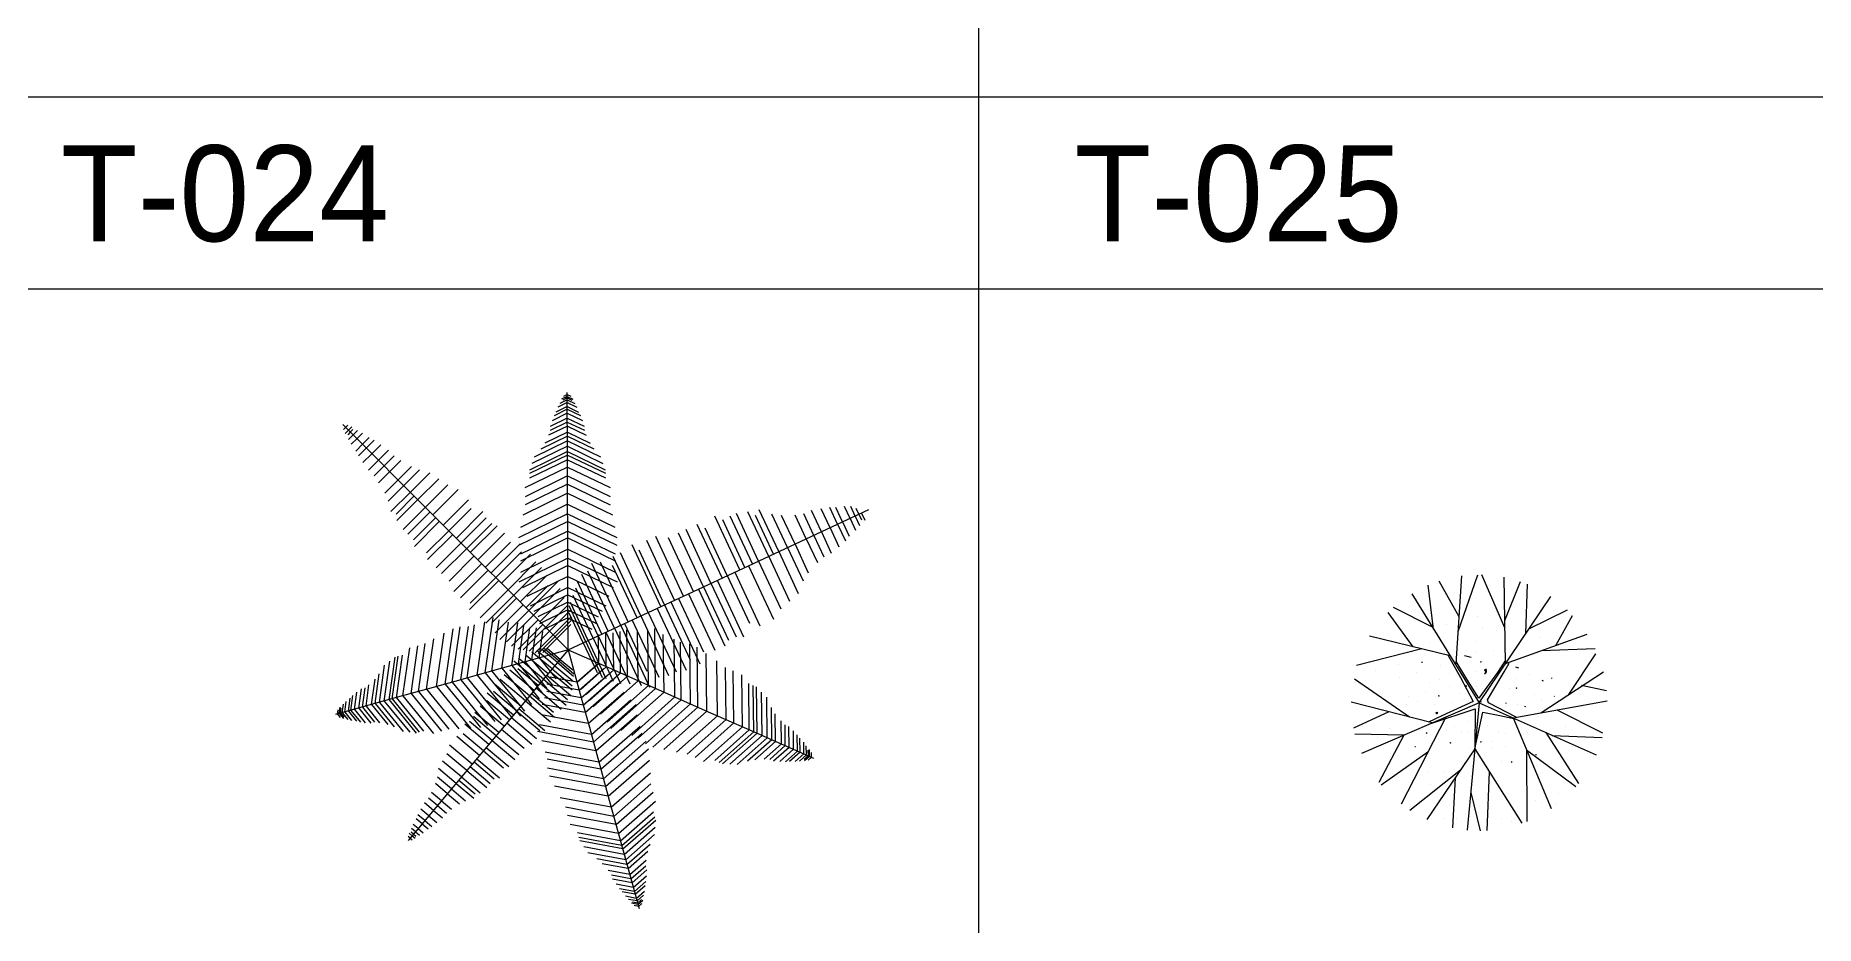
# Model space of a CAD drawing. Header units: millimetres. Extents: x 0 to 25200, y 0 to 17820.
# Drawn here: x 7022 to 9246, y 12363 to 13475 of the extents above; entities that cross this region are included whole.
import ezdxf
from ezdxf.enums import TextEntityAlignment as Align

# ---------------------------------------------------------------- set-up
doc = ezdxf.new("R2010")
doc.units = ezdxf.units.MM
doc.header["$LTSCALE"] = 100
doc.header["$MEASUREMENT"] = 0
for name, color, linetype in [('CO-TREE', 251, 'Continuous'), ('TB-FORM', 7, 'Continuous'), ('TB-TEXT', 4, 'Continuous')]:
    doc.layers.add(name, color=color, linetype=linetype)
doc.styles.add('DH-TEXT', font='')
doc.styles.get("Standard").update_dxf_attribs({"font": 'romans.shx', "bigfont": 'ghs.shx'})
doc.styles.get('DH-TEXT').set_extended_font_data('HY울릉도L')

# ---------------------------------------------------------------- blocks, each defined once
blk = doc.blocks.new('T-033')
at = {"layer": 'CO-TREE', "extrusion": (-0.466612, 0.459225, 0.755901)}
for p, q in [((1, 315.1, -327.5), (-6.1, 311.6, -333.2)), ((1, 313.4, -323.9), (-4.6, 310.7, -328.4)), ((1, 317.6, -332.9), (-3.7, 315.3, -336.7)), ((1.1, 294.1, -282.3), (-17.8, 284.8, -297.4)), ((1.1, 299.2, -293.2), (-15.4, 291, -306.4)), ((1.1, 302.5, -300.4), (-13.1, 295.6, -311.7)), ((1, 307.6, -311.2), (-10.8, 301.8, -320.7)), ((1, 310.9, -318.5), (-8.4, 306.3, -326)), ((1.2, 270.6, -231.7), (-27.1, 256.7, -254.3)), ((1.2, 278.1, -248), (-22.5, 266.6, -266.8)), ((1.1, 288.2, -269.7), (-20.1, 277.8, -286.6)), ((1.1, 283.2, -258.8), (-20.1, 272.8, -275.8)), ((1.3, 246.2, -179.3), (-45.9, 223, -216.9)), ((1.2, 252.9, -193.7), (-43, 231.2, -229.1)), ((1.2, 259.6, -208.2), (-40.1, 239.4, -241.2)), ((1.2, 265.5, -220.8), (-31.9, 249.3, -247.2)), ((1.3, 227, -150.1), (-51.8, 201, -192.5)), ((1.3, 242, -170.2), (-45.9, 218.8, -207.9)), ((1.3, 236.1, -160.8), (-45.9, 212.9, -198.5)), ((1.4, 215.8, -136.7), (-51.7, 189.7, -179.1)), ((1.4, 205.6, -124.7), (-51.7, 179.6, -167.1)), ((1.5, 180.5, -95.8), (-57.5, 151.5, -142.9)), ((1.5, 194.3, -111.4), (-54.6, 166.8, -156.1)), ((1.5, 168.5, -83.6), (-59.8, 138.4, -132.6)), ((1.6, 158.9, -73.9), (-59.8, 128.8, -122.9)), ((1.6, 146.9, -61.7), (-57.4, 117.9, -108.8)), ((1.7, 138.4, -56.5), (-57.4, 109.4, -103.6)), ((1.7, 113.1, -46.9), (-59.6, 83, -95.9)), ((1.7, 124.2, -47.9), (-57.3, 95.3, -95)), ((1.8, 103.9, -46.2), (-54.9, 76.1, -91.4)), ((1.8, 90.1, -46.5), (-49.3, 65, -87.3)), ((1.9, 76.4, -49.8), (-45.3, 53.2, -87.5)), ((1.9, 67.3, -52), (-40.6, 46.4, -85.9)), ((1.9, 58.2, -54.2), (-35.8, 39.6, -84.4)), ((2, 48.6, -63.6), (-33.4, 31.2, -91.8)), ((2, 38.7, -73.4), (-27.5, 24.2, -97))]:
    blk.add_line(p, q, dxfattribs=at)
at = {"layer": 'CO-TREE'}
for p, q in [((1.3, 239.5, -164.8), (1, 320.2, -338.4)), ((-166.8, 167.4, -6.6), (-279.4, 280, -112.8)), ((1.5, 185.3, -100.7), (1.3, 239.5, -164.8)), ((1.6, 146.9, -61.7), (1.5, 185.3, -100.7)), ((-110.5, 111.1, 19.9), (-166.8, 167.4, -6.6)), ((227.7, 103.6, -2.2), (378.1, 173.7, -112.8)), ((1.7, 124.2, -47.9), (1.6, 146.9, -61.7)), ((1.8, 94.6, -45.4), (1.7, 124.2, -47.9)), ((-72.9, 73.5, 33.2), (-110.5, 111.1, 19.9)), ((1.9, 58.2, -54.2), (1.8, 94.6, -45.4)), ((152.5, 68.6, 25.4), (227.7, 103.6, -2.2)), ((-54.1, 54.8, 33.2), (-72.9, 73.5, 33.2)), ((102.4, 45.2, 39.3), (152.5, 68.6, 25.4)), ((-35.4, 36, 19.9), (-54.1, 54.8, 33.2)), ((2.2, -1.5, -112.8), (1.9, 58.2, -54.2)), ((77.3, 33.5, 39.3), (102.4, 45.2, 39.3)), ((-16.6, 17.2, -6.6), (-35.4, 36, 19.9)), ((52.3, 21.8, 25.4), (77.3, 33.5, 39.3)), ((2.2, -1.5, -112.8), (-16.6, 17.2, -6.6)), ((2.2, -1.5, -112.8), (27.2, 10.1, -2.2)), ((27.2, 10.1, -2.2), (52.3, 21.8, 25.4)), ((-51.7, -16.6, -57.9), (-84.7, -25.7, -49.6)), ((2.2, -1.5, -112.8), (-51.7, -16.6, -57.9)), ((-11.2, -17.4, -29.9), (-24.5, -33.3, -9.1)), ((2.2, -1.5, -112.8), (-11.2, -17.4, -29.9)), ((2.2, -1.5, -112.8), (59.1, -26.6, -51.8)), ((2.2, -1.5, -112.8), (18.6, -61.5, -51.8)), ((-131.9, -38.9, -64.9), (-166.6, -48.5, -101.4)), ((-111.4, -33.2, -51.9), (-131.9, -38.9, -64.9)), ((-84.7, -25.7, -49.6), (-111.4, -33.2, -51.9)), ((-24.5, -33.3, -9.1), (-37.8, -49.2, 1.2)), ((59.1, -26.6, -51.8), (93.8, -42, -42.6)), ((93.8, -42, -42.6), (122, -54.4, -45.2)), ((-215.5, -62.1, -161.5), (-288.4, -82.4, -324.3)), ((-166.6, -48.5, -101.4), (-215.5, -62.1, -161.5)), ((-51.2, -65.1, 1.2), (-77.8, -96.9, -9.1)), ((-37.8, -49.2, 1.2), (-51.2, -65.1, 1.2)), ((18.6, -61.5, -51.8), (28.7, -98.2, -42.6)), ((122, -54.4, -45.2), (143.6, -63.9, -59.6)), ((143.6, -63.9, -59.6), (180.2, -80.1, -100.2)), ((180.2, -80.1, -100.2), (231.9, -102.9, -167)), ((-77.8, -96.9, -9.1), (-117.8, -144.5, -29.9)), ((28.7, -98.2, -42.6), (36.8, -127.9, -45.2)), ((231.9, -102.9, -167), (308.8, -136.8, -347.8)), ((36.8, -127.9, -45.2), (43.1, -150.6, -59.6)), ((-117.8, -144.5, -29.9), (-197.8, -239.8, -112.8)), ((43.1, -150.6, -59.6), (53.6, -189.2, -100.2)), ((53.6, -189.2, -100.2), (68.6, -243.6, -167)), ((68.6, -243.6, -167), (90.8, -324.7, -347.8))]:
    blk.add_line(p, q, dxfattribs=at)
at = {"layer": 'CO-TREE', "extrusion": (0.463266, 0.4626, 0.755901)}
for p, q in [((1, 317.6, -332.9), (5.7, 315.4, -336.7)), ((1, 315.1, -327.5), (8.1, 311.7, -333.2)), ((1, 313.4, -323.9), (6.7, 310.7, -328.4)), ((1, 310.9, -318.5), (10.5, 306.4, -326)), ((1, 307.6, -311.2), (12.9, 301.9, -320.7)), ((1.1, 302.5, -300.4), (15.3, 295.7, -311.7)), ((1.1, 299.2, -293.2), (17.7, 291.2, -306.4)), ((1.1, 294.1, -282.3), (20, 285, -297.4)), ((1.1, 288.2, -269.7), (22.4, 278, -286.6)), ((1.1, 283.2, -258.8), (22.5, 272.9, -275.8)), ((1.2, 278.1, -248), (24.8, 266.7, -266.8)), ((1.2, 270.6, -231.7), (29.6, 256.9, -254.3)), ((1.2, 265.5, -220.8), (34.4, 249.6, -247.2)), ((1.2, 259.6, -208.2), (42.7, 239.7, -241.2)), ((1.2, 252.9, -193.7), (45.7, 231.5, -229.1)), ((1.3, 246.2, -179.3), (48.6, 223.4, -216.9)), ((1.3, 242, -170.2), (48.7, 219.2, -207.9)), ((1.3, 236.1, -160.8), (48.7, 213.3, -198.5)), ((1.3, 227, -150.1), (54.6, 201.4, -192.5)), ((1.4, 215.8, -136.7), (54.7, 190.1, -179.1)), ((1.4, 205.6, -124.7), (54.7, 179.9, -167.1)), ((1.5, 194.3, -111.4), (57.7, 167.2, -156.1)), ((1.5, 180.5, -95.8), (60.7, 152, -142.9)), ((1.5, 168.5, -83.6), (63.1, 138.8, -132.6)), ((1.6, 158.9, -73.9), (63.2, 129.2, -122.9)), ((1.6, 146.9, -61.7), (60.8, 118.4, -108.8)), ((1.7, 138.4, -56.5), (60.9, 109.9, -103.6)), ((1.7, 124.2, -47.9), (60.9, 95.7, -95)), ((1.7, 113.1, -46.9), (63.3, 83.5, -95.9)), ((1.8, 103.9, -46.2), (58.6, 76.5, -91.4)), ((1.8, 90.1, -46.5), (53.1, 65.4, -87.3)), ((1.9, 76.4, -49.8), (49.3, 53.6, -87.5)), ((1.9, 67.3, -52), (44.6, 46.7, -85.9)), ((1.9, 58.2, -54.2), (39.9, 39.9, -84.4)), ((2, 48.6, -63.6), (37.5, 31.5, -91.8)), ((2, 38.7, -73.4), (31.6, 24.4, -97))]:
    blk.add_line(p, q, dxfattribs=at)
at = {"layer": 'CO-TREE', "extrusion": (-0.283492, -0.283492, 0.916114)}
for p, q in [((-275.9, 276.5, -109.5), (-278.7, 273.7, -113.9)), ((-272.3, 273, -106.2), (-276.5, 268.8, -112.8)), ((-270, 270.6, -104), (-273.3, 267.3, -109.3)), ((-266.5, 267.1, -100.7), (-272.1, 261.5, -109.5)), ((-261.8, 262.4, -96.2), (-268.8, 255.4, -107.3)), ((-254.8, 255.4, -89.6), (-263.1, 247, -102.8)), ((-250.1, 250.7, -85.2), (-259.8, 240.9, -100.6)), ((-243, 243.6, -78.5), (-254.2, 232.5, -96.2)), ((-234.8, 235.4, -70.8), (-247.3, 222.9, -90.7)), ((-227.8, 228.4, -64.2), (-240.3, 215.9, -84)), ((-220.7, 221.4, -57.5), (-234.7, 207.4, -79.6)), ((-210.2, 210.8, -47.6), (-226.9, 194.1, -74.1)), ((-203.1, 203.8, -40.9), (-222.6, 184.2, -71.8)), ((-194.9, 195.5, -33.2), (-219.3, 171.2, -71.8)), ((-190.2, 190.9, -28.8), (-212.9, 168.2, -64.6)), ((-185.5, 186.2, -24.3), (-211.7, 160, -65.7)), ((-176.2, 176.8, -15.5), (-204, 148.9, -59.6)), ((-170.3, 170.9, -10), (-198.2, 143, -54.1)), ((-163.2, 163.9, -5), (-191.1, 136, -49.1)), ((-158.6, 159.2, -2.8), (-189.9, 127.8, -52.4)), ((-146.8, 147.4, 2.8), (-174.7, 119.6, -41.4)), ((-142.1, 142.8, 5), (-173.5, 111.4, -44.7)), ((-131.6, 132.2, 10), (-162.9, 100.8, -39.7)), ((-124.5, 125.2, 13.3), (-155.9, 93.8, -36.4)), ((-115.1, 115.8, 17.7), (-146.5, 84.4, -32)), ((-105.8, 106.4, 21.6), (-140.6, 71.6, -33.6)), ((-97.6, 98.2, 24.5), (-132.4, 63.3, -30.7)), ((-84.6, 85.3, 29), (-120.9, 49, -28.4)), ((-88.2, 88.8, 27.8), (-120.2, 56.7, -23)), ((-72.9, 73.5, 33.2), (-107.8, 38.7, -22)), ((-65.9, 66.5, 33.2), (-100.7, 31.7, -22)), ((-62.4, 63, 33.2), (-93, 32.3, -15.4)), ((-54.1, 54.8, 33.2), (-89, 19.9, -22)), ((-47.1, 47.7, 28.2), (-83.3, 11.5, -29.2)), ((-41.2, 41.9, 24.1), (-74.7, 8.4, -28.9)), ((-35.4, 36, 19.9), (-68.5, 2.9, -32.5)), ((-29.5, 30.1, 11.6), (-60.2, -0.5, -37)), ((-26, 26.6, 6.6), (-53.9, -1.3, -37.5)), ((-21.3, 21.9), (-46.4, -3.2, -39.7)), ((-16.6, 17.2, -6.6), (-38.9, -5.1, -42)), ((-14.3, 14.9, -19.6), (-35.2, -6, -52.7)), ((-11.9, 12.5, -33.2), (-29.3, -4.9, -60.8))]:
    blk.add_line(p, q, dxfattribs=at)
at = {"layer": 'CO-TREE', "extrusion": (0.283492, 0.283492, 0.916114)}
for p, q in [((-275.9, 276.5, -109.5), (-273.1, 279.3, -113.9)), ((-272.3, 273, -106.2), (-268.2, 277.2, -112.8)), ((-270, 270.6, -104), (-266.7, 274, -109.3)), ((-266.5, 267.1, -100.7), (-260.9, 272.7, -109.5)), ((-261.8, 262.4, -96.2), (-254.8, 269.4, -107.3)), ((-254.8, 255.4, -89.6), (-246.4, 263.7, -102.8)), ((-250.1, 250.7, -85.2), (-240.3, 260.4, -100.6)), ((-243, 243.6, -78.5), (-231.9, 254.8, -96.2)), ((-234.8, 235.4, -70.8), (-222.3, 248, -90.7)), ((-227.8, 228.4, -64.2), (-215.2, 240.9, -84)), ((-220.7, 221.4, -57.5), (-206.8, 235.3, -79.6)), ((-210.2, 210.8, -47.6), (-193.5, 227.5, -74.1)), ((-203.1, 203.8, -40.9), (-183.6, 223.3, -71.8)), ((-194.9, 195.5, -33.2), (-170.5, 219.9, -71.8)), ((-185.5, 186.2, -24.3), (-159.4, 212.3, -65.7)), ((-176.2, 176.8, -15.5), (-148.3, 204.6, -59.6)), ((-166.8, 167.4, -6.6), (-135.4, 198.7, -56.3)), ((-153.9, 154.5, -0.6), (-122.5, 185.8, -50.2)), ((-146.8, 147.4, 2.8), (-119, 175.3, -41.4)), ((-137.4, 138.1, 7.2), (-104.3, 171.2, -45.2)), ((-131.6, 132.2, 10), (-100.2, 163.5, -39.7)), ((-124.5, 125.2, 13.3), (-93.2, 156.5, -36.4)), ((-119.8, 120.5, 15.5), (-86.7, 153.6, -36.9)), ((-110.5, 111.1, 19.9), (-77.4, 144.2, -32.5)), ((-101.1, 101.7, 23.2), (-69.7, 133, -26.4)), ((-94, 94.7, 25.7), (-57.8, 130.9, -31.7)), ((-88.2, 88.8, 27.8), (-56.1, 120.8, -23)), ((-81.1, 81.8, 30.3), (-44.9, 118, -27.1)), ((-72.9, 73.5, 33.2), (-38.1, 108.4, -22)), ((-65.9, 66.5, 33.2), (-31, 101.3, -22)), ((-57.7, 58.3, 33.2), (-24.2, 91.7, -19.8)), ((-50.6, 51.2, 30.7), (-22.8, 79.1, -13.5)), ((-47.1, 47.7, 28.2), (-10.9, 84, -29.2)), ((-41.2, 41.9, 24.1), (-7.8, 75.3, -28.9)), ((-33, 33.7, 16.6), (-2.8, 63.8, -31.2)), ((-26, 26.6, 6.6), (1.9, 54.5, -37.5)), ((-21.3, 21.9), (3.8, 47, -39.7)), ((-16.6, 17.2, -6.6), (5.7, 39.5, -42)), ((-14.3, 14.9, -19.6), (6.6, 35.8, -52.7)), ((-11.9, 12.5, -33.2), (5.5, 30, -60.8))]:
    blk.add_line(p, q, dxfattribs=at)
at = {"layer": 'CO-TREE', "extrusion": (-0.242404, 0.519837, 0.819152)}
for p, q in [((216.7, 98.5, 1.8), (185.5, 165.5, -49.9)), ((223, 101.4, -0.5), (195.3, 161, -46.5)), ((232.4, 105.8, -5.7), (204.6, 165.4, -51.7)), ((240.2, 109.5, -11.4), (212.5, 169, -57.4)), ((252.8, 115.3, -20.6), (226.7, 171.1, -63.8)), ((259, 118.2, -25.3), (236.5, 166.6, -62.6)), ((265.3, 121.2, -29.9), (241, 173.3, -70.1)), ((276.3, 126.3, -37.9), (256.8, 167.9, -70.1)), ((285.7, 130.7, -44.8), (269, 166.4, -72.4)), ((299.8, 137.2, -55.2), (285.9, 167, -78.2)), ((309.2, 141.6, -62.1), (296.7, 168.4, -82.8)), ((318.6, 146, -69), (306.1, 172.8, -89.7)), ((329.5, 151.1, -77.1), (318.4, 174.9, -95.5)), ((338.9, 155.5, -84), (329.2, 176.3, -100.1)), ((345.2, 158.4, -88.6), (336.9, 176.3, -102.4)), ((354.6, 162.8, -95.5), (347.6, 177.7, -107)), ((360.8, 165.7, -100.1), (355.3, 177.6, -109.3)), ((365.5, 167.9, -103.6), (362.2, 175, -109.1)), ((135.3, 60.5, 30.2), (100.6, 135, -27.3)), ((146.3, 65.7, 27.2), (111.6, 140.1, -30.3)), ((158.8, 71.5, 23.1), (127.6, 138.5, -28.6)), ((171.3, 77.3, 18.5), (140.1, 144.3, -33.2)), ((180.7, 81.7, 15.1), (149.5, 148.7, -36.7)), ((194.8, 88.3, 9.9), (163.6, 155.3, -41.9)), ((201.1, 91.2, 7.6), (173.3, 150.7, -38.4)), ((93, 40.8, 39.3), (58.3, 115.2, -18.2)), ((102.4, 45.2, 39.3), (67.7, 119.6, -18.2)), ((118.1, 52.5, 34.9), (82, 129.9, -24.8)), ((122.8, 54.7, 33.6), (90.8, 123.2, -19.2)), ((52.3, 21.8, 25.4), (19.3, 92.5, -29.2)), ((60.1, 25.5, 29.8), (26.8, 96.9, -25.4)), ((67.9, 29.1, 34.1), (31.9, 106.5, -25.7)), ((77.3, 33.5, 39.3), (42.6, 107.9, -18.2)), ((88.3, 38.6, 39.3), (57.8, 104.1, -11.3)), ((39.8, 16, 11.6), (12, 75.5, -34.4)), ((44.5, 18.2, 16.8), (13.9, 83.7, -33.8)), ((24.1, 8.7, -15.7), (3.3, 53.3, -50.2)), ((27.2, 10.1, -2.2), (5, 57.8, -39)), ((33.5, 13.1, 4.7), (8.5, 66.6, -36.7)), ((21, 7.2, -29.9), (3.6, 44.4, -58.6))]:
    blk.add_line(p, q, dxfattribs=at)
at = {"layer": 'CO-TREE', "extrusion": (0.242404, -0.519837, 0.819152)}
for p, q in [((345.2, 158.4, -88.6), (353.5, 140.5, -102.4)), ((354.6, 162.8, -95.5), (361.5, 147.9, -107)), ((360.8, 165.7, -100.1), (366.4, 153.8, -109.3)), ((365.5, 167.9, -103.6), (368.9, 160.8, -109.1)), ((368.7, 169.4, -105.9), (372.8, 160.4, -112.8)), ((299.8, 137.2, -55.2), (313.6, 107.5, -78.2)), ((309.2, 141.6, -62.1), (321.6, 114.8, -82.8)), ((318.6, 146, -69), (331, 119.2, -89.7)), ((329.5, 151.1, -77.1), (340.6, 127.3, -95.5)), ((338.9, 155.5, -84), (348.6, 134.7, -100.1)), ((252.8, 115.3, -20.6), (278.8, 59.5, -63.8)), ((265.3, 121.2, -29.9), (289.6, 69.1, -70.1)), ((276.3, 126.3, -37.9), (295.7, 84.6, -70.1)), ((285.7, 130.7, -44.8), (302.3, 94.9, -72.4)), ((201.1, 91.2, 7.6), (228.8, 31.7, -38.4)), ((210.5, 95.6, 4.1), (241.7, 28.6, -47.6)), ((227.7, 103.6, -2.2), (258.9, 36.7, -54)), ((240.2, 109.5, -11.4), (268, 49.9, -57.4)), ((152.5, 68.6, 25.4), (185.5, -2.1, -29.2)), ((165.1, 74.4, 20.8), (198, 3.7, -33.8)), ((171.3, 77.3, 18.5), (202.6, 10.4, -33.2)), ((180.7, 81.7, 15.1), (212, 14.7, -36.7)), ((188.6, 85.4, 12.2), (221.5, 14.7, -42.4)), ((102.4, 45.2, 39.3), (137.1, -29.2, -18.2)), ((113.4, 50.3, 36.2), (149.5, -27.1, -23.6)), ((122.8, 54.7, 33.6), (154.7, -13.8, -19.2)), ((130.6, 58.3, 31.5), (166.7, -19, -28.3)), ((140, 62.7, 28.9), (171.2, -4.2, -22.8)), ((60.1, 25.5, 29.8), (93.4, -46, -25.4)), ((67.9, 29.1, 34.1), (104, -48.3, -25.7)), ((72.6, 31.3, 36.7), (100.4, -28.2, -9.3)), ((82, 35.7, 39.3), (115.4, -35.7, -15.9)), ((93, 40.8, 39.3), (127.7, -33.6, -18.2)), ((21, 7.2, -29.9), (38.3, -30, -58.6)), ((24.1, 8.7, -15.7), (44.9, -36, -50.2)), ((27.2, 10.1, -2.2), (49.4, -37.5, -39)), ((33.5, 13.1, 4.7), (58.5, -40.5, -36.7)), ((39.8, 16, 11.6), (67.5, -43.5, -34.4)), ((49.2, 20.4, 22), (79.2, -44.1, -27.8))]:
    blk.add_line(p, q, dxfattribs=at)
at = {"layer": 'CO-TREE', "extrusion": (-0.568358, 0.364909, 0.737436)}
for p, q in [((-151.4, -44.3, -85.4), (-141.6, 24.9, -131.4)), ((-142.7, -41.9, -76.3), (-132.9, 27.3, -122.3)), ((-131.9, -38.9, -64.9), (-122.4, 27.7, -109.1)), ((-124.2, -36.7, -60), (-114.8, 29.8, -104.2)), ((-111.4, -33.2, -51.9), (-102, 33.4, -96.1)), ((-101.4, -30.4, -51.1), (-91.6, 38.8, -97)), ((-93, -28.1, -50.3), (-84, 35.8, -92.7)), ((-80.6, -24.6, -50.6), (-72.4, 33.1, -88.9)), ((-68.2, -21.1, -53.7), (-60.7, 32.1, -89.1)), ((-60, -18.8, -55.8), (-53.2, 29.1, -87.6)), ((-51.7, -16.6, -57.9), (-45.7, 26, -86.2)), ((-43.1, -14.1, -66.6), (-37.4, 25.8, -93.1)), ((-204.3, -59, -147.8), (-195.8, 0.9, -187.5)), ((-194.1, -56.2, -135.2), (-185.6, 3.7, -175)), ((-184.9, -53.6, -124), (-176.4, 6.3, -163.7)), ((-174.7, -50.8, -111.4), (-165.8, 12.4, -153.4)), ((-162.2, -47.3, -96.9), (-152.8, 19.2, -141)), ((-34.1, -11.7, -75.9), (-29.4, 21.6, -98)), ((-233.7, -67.2, -202.2), (-227.1, -20.6, -233.1)), ((-227.6, -65.5, -188.7), (-220.6, -15.6, -221.8)), ((-221.6, -63.8, -175.1), (-214, -10.6, -210.4)), ((-217.8, -62.8, -166.6), (-210.2, -9.5, -202)), ((-212.4, -61.3, -157.8), (-204.9, -8.1, -193.1)), ((-243.6, -70, -224.3), (-239.1, -38, -245.5)), ((-239, -68.7, -214.1), (-233.8, -31.4, -238.8)), ((-277, -79.3, -298.8), (-275.1, -66, -307.7)), ((-272.4, -78, -288.7), (-270.2, -62, -299.3)), ((-269.4, -77.2, -281.9), (-266.8, -58.5, -294.3)), ((-264.9, -75.9, -271.7), (-261.8, -54.6, -285.9)), ((-259.5, -74.4, -259.9), (-256.1, -50.4, -275.8)), ((-255, -73.1, -249.7), (-251.6, -49.2, -265.6)), ((-250.4, -71.9, -239.5), (-246.7, -45.2, -257.2)), ((-286.1, -81.8, -319.2), (-285.4, -76.5, -322.7)), ((-283.8, -81.2, -314.1), (-282.7, -73.2, -319.4)), ((-282.3, -80.7, -310.7), (-281.4, -74.4, -314.9)), ((-280, -80.1, -305.6), (-278.5, -69.5, -312.7))]:
    blk.add_line(p, q, dxfattribs=at)
at = {"layer": 'CO-TREE', "extrusion": (0.612807, 0.263831, 0.74489)}
for p, q in [((76.4, -34.3, -47.2), (75.7, 23.4, -86.5)), ((89.5, -40.1, -43.7), (88.7, 22.5, -86.3)), ((102.6, -45.9, -43.4), (101.8, 23.4, -90.5)), ((111.4, -49.7, -44.2), (110.5, 25.3, -95.2)), ((40.5, -18.4, -71.8), (40, 17.6, -96.3)), ((49.9, -22.6, -61.5), (49.4, 20.7, -91)), ((59.1, -26.6, -51.8), (58.5, 19.6, -83.2)), ((67.7, -30.5, -49.5), (67.1, 21.5, -84.8)), ((122, -54.4, -45.2), (121.1, 17.8, -94.3)), ((135.5, -60.4, -54.2), (134.6, 11.8, -103.3)), ((143.6, -63.9, -59.6), (142.7, 8.2, -108.6)), ((155.1, -69, -72.2), (154.1, 6.1, -123.3)), ((164.2, -73, -82.4), (163.3, 2, -133.4)), ((175.7, -78.1, -95.1), (174.8, -5.9, -144.2)), ((188.8, -83.9, -111.3), (188, -15.3, -157.9)), ((199.6, -88.6, -125.2), (198.8, -23.7, -169.4)), ((209.3, -92.9, -137.7), (208.5, -27.9, -181.9)), ((220, -97.6, -151.6), (219.2, -32.7, -195.8)), ((228.6, -101.4, -162.8), (227.9, -43.7, -202)), ((234.3, -103.9, -172.6), (233.6, -46.2, -211.9)), ((238.3, -105.7, -182), (237.6, -47.9, -221.3)), ((244.7, -108.5, -197.1), (244, -54.4, -233.9)), ((251.1, -111.3, -212.2), (250.5, -60.8, -246.5)), ((256.7, -113.8, -225.3), (256.2, -73.4, -252.8)), ((261.5, -115.9, -236.6), (261.1, -81.3, -260.2)), ((268.7, -119.1, -253.6), (268.4, -90.2, -273.2)), ((273.5, -121.2, -264.9), (273.2, -95.3, -282.6)), ((278.3, -123.4, -276.2), (278, -97.4, -293.9)), ((283.9, -125.8, -289.4), (283.7, -102.7, -305.1)), ((288.7, -128, -300.7), (288.5, -107.7, -314.4)), ((292, -129.4, -308.2), (291.7, -112, -320)), ((296.8, -131.5, -319.5), (296.6, -117.1, -329.3)), ((300, -132.9, -327), (299.8, -121.4, -334.9)), ((302.4, -134, -332.7), (302.3, -127, -337.4)), ((304, -134.7, -336.5), (303.9, -126, -342.3)), ((306.4, -135.7, -342.1), (306.3, -130, -346))]:
    blk.add_line(p, q, dxfattribs=at)
at = {"layer": 'CO-TREE', "extrusion": (-0.324028, 0.271892, 0.906135)}
for p, q in [((-9.5, -15.4, -40), (-28.4, 0.4, -65.8)), ((-32.8, -43.2, -2.6), (-65.5, -15.8, -47.5)), ((-28.7, -38.3, -5.9), (-58.9, -12.9, -47.3)), ((-22.8, -31.3, -11.7), (-50.1, -8.5, -49.1)), ((-17.8, -25.4, -19.5), (-43, -4.3, -54)), ((-14.5, -21.4, -24.7), (-37.1, -2.4, -55.7)), ((-11.2, -17.4, -29.9), (-31.3, -0.5, -57.5)), ((-7.8, -13.5, -50.6), (-23.6, -0.3, -72.2)), ((-51.2, -65.1, 1.2), (-82.6, -38.7, -41.9)), ((-46.2, -59.1, 1.2), (-77.6, -32.7, -41.9)), ((-40.3, -52.2, 1.2), (-70.5, -26.8, -40.2)), ((-35.3, -46.2, -0.7), (-60.5, -25.1, -35.2)), ((-71.2, -88.9, -6.5), (-99.5, -65.2, -45.3)), ((-66.2, -83, -4.6), (-98.9, -55.5, -49.4)), ((-62, -78, -3), (-90.9, -53.7, -42.6)), ((-57, -72, -1), (-89.7, -44.6, -45.9)), ((-87.8, -108.8, -14.3), (-116.1, -85, -53.1)), ((-84.5, -104.8, -12.6), (-114.4, -79.7, -53.5)), ((-77.8, -96.9, -9.1), (-107.7, -71.8, -50.1)), ((-108.6, -133.6, -25.1), (-136.9, -109.8, -63.9)), ((-103.6, -127.6, -22.5), (-128.8, -106.5, -57)), ((-97, -119.7, -19.1), (-126.9, -94.6, -60)), ((-92.8, -114.7, -16.9), (-121.1, -91, -55.7)), ((-124.5, -152.5, -36.8), (-149.6, -131.4, -71.3)), ((-117.8, -144.5, -29.9), (-146.1, -120.8, -68.7)), ((-137.8, -168.4, -50.6), (-159.8, -149.9, -80.8)), ((-131.1, -160.4, -43.7), (-154.7, -140.6, -76)), ((-148.6, -181.3, -61.8), (-163.7, -168.6, -82.5)), ((-143.6, -175.3, -56.7), (-161.2, -160.5, -80.8)), ((-166.1, -202.1, -80), (-177.5, -192.6, -95.5)), ((-161.1, -196.2, -74.8), (-172.5, -186.7, -90.3)), ((-156.1, -190.2, -69.6), (-168.7, -179.6, -86.9)), ((-185.3, -224.9, -99.9), (-191.6, -219.7, -108.5)), ((-180.3, -219, -94.7), (-187.8, -212.7, -105)), ((-177, -215, -91.2), (-185.8, -207.6, -103.3)), ((-172, -209.1, -86), (-182, -200.6, -99.8)), ((-195.3, -236.9, -110.2), (-197.8, -234.8, -113.7)), ((-192.8, -233.9, -107.6), (-196.6, -230.7, -112.8)), ((-191.1, -231.9, -105.9), (-194.1, -229.4, -110)), ((-188.6, -228.9, -103.3), (-193.7, -224.7, -110.2))]:
    blk.add_line(p, q, dxfattribs=at)
at = {"layer": 'CO-TREE', "extrusion": (-0.298001, -0.606122, 0.737436)}
for p, q in [((-68.2, -21.1, -53.7), (-34.2, -62.8, -89.1)), ((-60, -18.8, -55.8), (-29.4, -56.4, -87.6)), ((-51.7, -16.6, -57.9), (-24.6, -49.9, -86.2)), ((-43.1, -14.1, -66.6), (-17.6, -45.4, -93.1)), ((-34.1, -11.7, -75.9), (-12.9, -37.7, -98)), ((-151.4, -44.3, -85.4), (-107.2, -98.5, -131.4)), ((-142.7, -41.9, -76.3), (-98.6, -96.1, -122.3)), ((-131.9, -38.9, -64.9), (-89.4, -91, -109.1)), ((-124.2, -36.7, -60), (-81.7, -88.8, -104.2)), ((-111.4, -33.2, -51.9), (-68.9, -85.3, -96.1)), ((-101.4, -30.4, -51.1), (-57.2, -84.6, -97)), ((-93, -28.1, -50.3), (-52.3, -78.1, -92.7)), ((-80.6, -24.6, -50.6), (-43.8, -69.7, -88.9)), ((-227.6, -65.5, -188.7), (-195.8, -104.6, -221.8)), ((-221.6, -63.8, -175.1), (-187.6, -105.5, -210.4)), ((-217.8, -62.8, -166.6), (-183.8, -104.5, -202)), ((-212.4, -61.3, -157.8), (-178.5, -103, -193.1)), ((-204.3, -59, -147.8), (-166.1, -105.9, -187.5)), ((-194.1, -56.2, -135.2), (-155.9, -103.1, -175)), ((-184.9, -53.6, -124), (-146.7, -100.5, -163.7)), ((-174.7, -50.8, -111.4), (-134.4, -100.3, -153.4)), ((-162.2, -47.3, -96.9), (-119.8, -99.4, -141)), ((-286.1, -81.8, -319.2), (-282.7, -86, -322.7)), ((-283.8, -81.2, -314.1), (-278.7, -87.4, -319.4)), ((-282.3, -80.7, -310.7), (-278.2, -85.7, -314.9)), ((-280, -80.1, -305.6), (-273.2, -88.4, -312.7)), ((-277, -79.3, -298.8), (-268.5, -89.7, -307.7)), ((-272.4, -78, -288.7), (-262.3, -90.5, -299.3)), ((-269.4, -77.2, -281.9), (-257.5, -91.7, -294.3)), ((-264.9, -75.9, -271.7), (-251.3, -92.6, -285.9)), ((-259.5, -74.4, -259.9), (-244.2, -93.2, -275.8)), ((-255, -73.1, -249.7), (-239.7, -91.9, -265.6)), ((-250.4, -71.9, -239.5), (-233.4, -92.7, -257.2)), ((-243.6, -70, -224.3), (-223.2, -95, -245.5)), ((-239, -68.7, -214.1), (-215.3, -97.9, -238.8)), ((-233.7, -67.2, -202.2), (-204, -103.7, -233.1))]:
    blk.add_line(p, q, dxfattribs=at)
at = {"layer": 'CO-TREE', "extrusion": (0.324028, -0.271892, 0.906135)}
for p, q in [((-14.5, -21.4, -24.7), (8.1, -40.4, -55.7)), ((-11.2, -17.4, -29.9), (9, -34.3, -57.5)), ((-9.5, -15.4, -40), (9.4, -31.3, -65.8)), ((-7.8, -13.5, -50.6), (7.9, -26.7, -72.2)), ((-32.8, -43.2, -2.6), (-0.1, -70.7, -47.5)), ((-28.7, -38.3, -5.9), (1.5, -63.6, -47.3)), ((-24.5, -33.3, -9.1), (5.4, -58.4, -50.1)), ((-20.3, -28.4, -15.6), (7.3, -51.6, -53.6)), ((-17.8, -25.4, -19.5), (7.3, -46.5, -54)), ((-51.2, -65.1, 1.2), (-19.7, -91.5, -41.9)), ((-46.2, -59.1, 1.2), (-14.7, -85.5, -41.9)), ((-43.7, -56.2, 1.2), (-16, -79.4, -36.7)), ((-37.8, -49.2, 1.2), (-6.4, -75.6, -41.9)), ((-68.7, -85.9, -5.6), (-37.2, -112.3, -48.7)), ((-62, -78, -3), (-33.1, -102.3, -42.6)), ((-59.5, -75, -2), (-26.8, -102.5, -46.8)), ((-87.8, -108.8, -14.3), (-59.5, -132.5, -53.1)), ((-81.1, -100.8, -10.9), (-52.8, -124.6, -49.7)), ((-74.5, -92.9, -7.8), (-43, -119.3, -50.9)), ((-103.6, -127.6, -22.5), (-78.5, -148.8, -57)), ((-100.3, -123.7, -20.8), (-72, -147.4, -59.6)), ((-92.8, -114.7, -16.9), (-64.5, -138.5, -55.7)), ((-124.5, -152.5, -36.8), (-99.3, -173.6, -71.3)), ((-120.3, -147.5, -32.5), (-95.1, -168.6, -67)), ((-115.3, -141.5, -28.6), (-90.1, -162.7, -63.1)), ((-112, -137.6, -26.8), (-83.7, -161.3, -65.6)), ((-143.6, -175.3, -56.7), (-126, -190.1, -80.8)), ((-137.8, -168.4, -50.6), (-115.8, -186.8, -80.8)), ((-134.5, -164.4, -47.1), (-114, -181.5, -75.2)), ((-131.1, -160.4, -43.7), (-107.6, -180.2, -76)), ((-161.1, -196.2, -74.8), (-149.8, -205.7, -90.3)), ((-156.1, -190.2, -69.6), (-143.6, -200.8, -86.9)), ((-148.6, -181.3, -61.8), (-133.5, -193.9, -82.5)), ((-180.3, -219, -94.7), (-172.7, -225.3, -105)), ((-177, -215, -91.2), (-168.2, -222.4, -103.3)), ((-172, -209.1, -86), (-161.9, -217.5, -99.8)), ((-166.1, -202.1, -80), (-154.8, -211.6, -95.5)), ((-195.3, -236.9, -110.2), (-192.8, -239, -113.7)), ((-192.8, -233.9, -107.6), (-189, -237, -112.8)), ((-191.1, -231.9, -105.9), (-188.1, -234.4, -110)), ((-188.6, -228.9, -103.3), (-183.6, -233.1, -110.2)), ((-185.3, -224.9, -99.9), (-179, -230.2, -108.5))]:
    blk.add_line(p, q, dxfattribs=at)
at = {"layer": 'CO-TREE', "extrusion": (0.570294, -0.321526, 0.755901)}
for p, q in [((13.2, -41.9, -71.8), (39, -19.4, -96.3)), ((16, -51.9, -61.5), (46.9, -24.8, -91)), ((18.6, -61.5, -51.8), (51.6, -32.6, -83.2)), ((21.1, -70.7, -49.5), (58.2, -38.2, -84.8)), ((23.6, -79.8, -47.2), (64.8, -43.7, -86.5)), ((27.4, -93.6, -43.7), (72, -54.5, -86.3)), ((31.2, -107.4, -43.4), (80.6, -64.1, -90.5)), ((33.8, -116.7, -44.2), (87.3, -69.8, -95.2)), ((36.8, -127.9, -45.2), (88.3, -82.7, -94.3)), ((40.7, -142.1, -54.2), (92.2, -96.9, -103.3)), ((43.1, -150.6, -59.6), (94.5, -105.5, -108.6)), ((46.4, -162.7, -72.2), (99.9, -115.7, -123.3)), ((49, -172.3, -82.4), (102.5, -125.4, -133.4)), ((52.3, -184.4, -95.1), (103.8, -139.3, -144.2)), ((56.1, -198.3, -111.3), (105, -155.4, -157.9)), ((59.2, -209.6, -125.2), (105.6, -169, -169.4)), ((62, -219.8, -137.7), (108.4, -179.2, -181.9)), ((65.1, -231.2, -151.6), (111.5, -190.5, -195.8)), ((67.6, -240.2, -162.8), (108.8, -204.1, -202)), ((69.3, -246.2, -172.6), (110.4, -210.1, -211.9)), ((70.4, -250.4, -182), (111.6, -214.3, -221.3)), ((72.3, -257.2, -197.1), (110.9, -223.3, -233.9)), ((74.1, -263.9, -212.2), (110.2, -232.3, -246.5)), ((75.7, -269.8, -225.3), (104.6, -244.5, -252.8)), ((77.1, -274.9, -236.6), (101.8, -253.2, -260.2)), ((79.2, -282.5, -253.6), (99.8, -264.4, -273.2)), ((80.6, -287.6, -264.9), (99.1, -271.3, -282.6)), ((82, -292.6, -276.2), (100.5, -276.4, -293.9)), ((83.6, -298.5, -289.4), (100.1, -284.1, -305.1)), ((85, -303.6, -300.7), (99.4, -291, -314.4)), ((85.9, -307, -308.2), (98.3, -296.2, -320)), ((87.3, -312.1, -319.5), (97.6, -303, -329.3)), ((88.3, -315.4, -327), (96.5, -308.2, -334.9)), ((88.9, -318, -332.7), (93.9, -313.6, -337.4)), ((89.4, -319.7, -336.5), (95.6, -314.2, -342.3)), ((90.1, -322.2, -342.1), (94.2, -318.6, -346))]:
    blk.add_line(p, q, dxfattribs=at)
at = {"layer": 'CO-TREE', "extrusion": (0.218325, -0.630455, 0.74489)}
for p, q in [((40.5, -18.4, -71.8), (13.5, -42.5, -96.3)), ((49.9, -22.6, -61.5), (17.6, -51.4, -91)), ((59.1, -26.6, -51.8), (24.6, -57.4, -83.2)), ((67.7, -30.5, -49.5), (28.9, -65, -84.8)), ((76.4, -34.3, -47.2), (33.3, -72.7, -86.5)), ((89.5, -40.1, -43.7), (42.8, -81.7, -86.3)), ((102.6, -45.9, -43.4), (50.9, -92, -90.5)), ((111.4, -49.7, -44.2), (55.4, -99.7, -95.2)), ((122, -54.4, -45.2), (68.1, -102.4, -94.3)), ((135.5, -60.4, -54.2), (81.6, -108.4, -103.3)), ((143.6, -63.9, -59.6), (89.7, -112, -108.6)), ((155.1, -69, -72.2), (99, -118.9, -123.3)), ((164.2, -73, -82.4), (108.2, -123, -133.4)), ((175.7, -78.1, -95.1), (121.8, -126.1, -144.2)), ((188.8, -83.9, -111.3), (137.6, -129.5, -157.9)), ((199.6, -88.6, -125.2), (151.1, -131.8, -169.4)), ((209.3, -92.9, -137.7), (160.8, -136.1, -181.9)), ((220, -97.6, -151.6), (171.5, -140.9, -195.8)), ((228.6, -101.4, -162.8), (185.5, -139.9, -202)), ((234.3, -103.9, -172.6), (191.1, -142.3, -211.9)), ((238.3, -105.7, -182), (195.2, -144.1, -221.3)), ((244.7, -108.5, -197.1), (204.3, -144.5, -233.9)), ((251.1, -111.3, -212.2), (213.4, -145, -246.5)), ((256.7, -113.8, -225.3), (226.5, -140.7, -252.8)), ((261.5, -115.9, -236.6), (235.6, -139, -260.2)), ((268.7, -119.1, -253.6), (247.2, -138.3, -273.2)), ((273.5, -121.2, -264.9), (254.1, -138.5, -282.6)), ((278.3, -123.4, -276.2), (258.9, -140.6, -293.9)), ((283.9, -125.8, -289.4), (266.7, -141.2, -305.1)), ((288.7, -128, -300.7), (273.7, -141.4, -314.4)), ((292, -129.4, -308.2), (279, -140.9, -320)), ((296.8, -131.5, -319.5), (286, -141.1, -329.3)), ((300, -132.9, -327), (291.3, -140.6, -334.9)), ((302.4, -134, -332.7), (297.2, -138.6, -337.4)), ((304, -134.7, -336.5), (297.5, -140.4, -342.3)), ((306.4, -135.7, -342.1), (302.1, -139.6, -346))]:
    blk.add_line(p, q, dxfattribs=at)
at = {"layer": 'CO-TREE', "extrusion": (-0.326475, -0.567475, 0.755901)}
for p, q in [((16, -51.9, -61.5), (-24.4, -44.3, -91)), ((13.2, -41.9, -71.8), (-20.4, -35.6, -96.3)), ((21.1, -70.7, -49.5), (-27.3, -61.6, -84.8)), ((18.6, -61.5, -51.8), (-24.5, -53.5, -83.2)), ((27.4, -93.6, -43.7), (-30.9, -82.7, -86.3)), ((23.6, -79.8, -47.2), (-30.2, -69.8, -86.5)), ((33.8, -116.7, -44.2), (-36.2, -103.6, -95.2)), ((31.2, -107.4, -43.4), (-33.4, -95.4, -90.5)), ((36.8, -127.9, -45.2), (-30.5, -115.3, -94.3)), ((40.7, -142.1, -54.2), (-26.6, -129.5, -103.3)), ((43.1, -150.6, -59.6), (-24.2, -138.1, -108.6)), ((46.4, -162.7, -72.2), (-23.6, -149.6, -123.3)), ((49, -172.3, -82.4), (-21, -159.3, -133.4)), ((52.3, -184.4, -95.1), (-15, -171.8, -144.2)), ((56.1, -198.3, -111.3), (-7.8, -186.4, -157.9)), ((59.2, -209.6, -125.2), (-1.3, -198.3, -169.4)), ((62, -219.8, -137.7), (1.5, -208.5, -181.9)), ((65.1, -231.2, -151.6), (4.6, -219.9, -195.8)), ((67.6, -240.2, -162.8), (13.8, -230.2, -202)), ((69.3, -246.2, -172.6), (15.4, -236.1, -211.9)), ((70.4, -250.4, -182), (16.6, -240.3, -221.3)), ((72.3, -257.2, -197.1), (21.8, -247.7, -233.9)), ((74.1, -263.9, -212.2), (27, -255.1, -246.5)), ((75.7, -269.8, -225.3), (38.1, -262.8, -252.8)), ((77.1, -274.9, -236.6), (44.8, -268.9, -260.2)), ((79.2, -282.5, -253.6), (52.3, -277.5, -273.2)), ((80.6, -287.6, -264.9), (56.4, -283, -282.6)), ((82, -292.6, -276.2), (57.8, -288.1, -293.9)), ((83.6, -298.5, -289.4), (62.1, -294.5, -305.1)), ((85, -303.6, -300.7), (66.2, -300.1, -314.4)), ((85.9, -307, -308.2), (69.8, -304, -320)), ((87.3, -312.1, -319.5), (73.9, -309.5, -329.3)), ((88.3, -315.4, -327), (77.5, -313.4, -334.9)), ((89.4, -319.7, -336.5), (81.3, -318.1, -342.3)), ((88.9, -318, -332.7), (82.5, -316.8, -337.4)), ((90.1, -322.2, -342.1), (84.7, -321.2, -346))]:
    blk.add_line(p, q, dxfattribs=at)
blk = doc.blocks.new('T-034')
at = {"layer": 'CO-TREE'}
for p, q in [((-28.5, 48.2), (-21.3, 158)), ((-25.8, 88.3), (-1.1, 159.4)), ((32.6, 92.8), (3.9, 159.4)), ((33.3, 48.3), (31.7, 156.3)), ((-83.9, 135.5), (0.3, -0.6)), ((-56.7, 91.5), (-63.3, 146.3)), ((-24.6, 106.7), (-49.5, 151.5)), ((32.5, 102.3), (51.9, 150.9)), ((58.7, 85.9), (60.6, 147.6)), ((-82, 69.2), (-113.2, 112.3)), ((-58.1, 93.8), (-106.6, 118.5)), ((0.3, -0.6), (89.9, 132)), ((62.5, 91.6), (110.6, 115.3)), ((-40.7, 97), (-40.7, 97)), ((-1.2, 107.4), (-1.2, 107.4)), ((5, 92.8), (5, 92.8)), ((21.6, 89.7), (21.6, 89.7)), ((96.1, 71), (117.2, 108.6)), ((-36, 58.1), (-136.5, 82.5)), ((-61.4, 75.2), (-61.4, 75.2)), ((-4.8, 76.1), (-4.8, 76.1)), ((33.3, 48.3), (135.3, 85.2)), ((76.6, 81.4), (76.6, 81.4)), ((78.1, 64.5), (145.2, 67.3)), ((-71.3, 66.6), (-152.8, 46.1)), ((-100.6, 46.9), (-100.6, 46.9)), ((-70.8, 49.2), (-70.8, 50.3)), ((-48.4, 45.7), (-48.4, 45.7)), ((-38.4, 58.6), (-22.9, 30.9)), ((-15.1, 28.7), (-28.3, 51)), ((-17.8, 58.6), (-9.5, 56.5)), ((-15.4, 64.3), (-15.4, 64.3)), ((-3, 62.4), (-3, 62.4)), ((18.5, 64.8), (18.5, 64.8)), ((33.2, 52.6), (23.4, 37)), ((31.7, 38.1), (37.9, 48.7)), ((112.4, 9.6), (146, 60.4)), ((-86.8, -18.5), (-155.6, 28.7)), ((-128.9, 39.9), (-128.9, 39.9)), ((-98.8, 30.6), (-98.8, 30.6)), ((-78, 36.8), (-78, 36.8)), ((-61.4, 24.5), (-61.4, 24.5)), ((-49, 28.9), (-49, 28.9)), ((-37.2, 36.3), (-37.2, 36.3)), ((-22.9, 30.9), (-7.3, 0.8)), ((0, 5.3), (-15.1, 28.7)), ((-4.3, 38.9), (-4.3, 38.9)), ((23.4, 37), (0, 5.3)), ((21.1, 20.3), (31.7, 38.1)), ((49.8, 42.6), (46.1, 43.8)), ((46.7, 29.5), (46.7, 29.5)), ((63.2, 34.7), (63.2, 34.7)), ((77.5, -13.2), (155.6, 37.8)), ((80.9, 26.4), (79.1, 27)), ((91.2, 29.5), (91.2, 30.6)), ((-58.4, -25.8), (-159.7, 0.2)), ((-88.4, 6.7), (-88.4, 6.7)), ((-77, 0.4), (-77, 0.4)), ((-67, 12.1), (-67, 12.1)), ((-7.3, 0.8), (-46.3, -17)), ((-36.5, 20.2), (-36.5, 20.2)), ((-32.8, 0.3), (-32.8, 0.3)), ((-24, 10.8), (-24, 10.8)), ((-20.9, 3.6), (-20.9, 3.6)), ((-12.6, 2.5), (-12.6, 2.5)), ((-3.3, 20.2), (-3.3, 20.2)), ((5, 17.1), (5, 17.1)), ((10.6, 3), (21.1, 20.3)), ((12.2, -0.9), (10.6, 3)), ((38.2, 17.1), (38.2, 17.1)), ((42.8, -19.5), (160.2, 1.9)), ((69.1, 9.6), (69.1, 9.6)), ((77.7, 2.5), (77.7, 2.5)), ((94.6, 7.1), (94, 7.7)), ((128.2, 21.4), (159.5, 14.7)), ((-112.6, -11.9), (-156.6, -32.2)), ((0.3, -0.6), (-146.7, -63.9)), ((-41.4, -18.5), (-97.1, -127.5)), ((-90.5, -2.7), (-90.5, -2.7)), ((-46.3, -17), (-63, -24.7)), ((-59.9, -26.5), (-4.5, -8.1)), ((-55.8, -3.4), (-55.8, -3.4)), ((0.3, -0.6), (-14.5, -159.9)), ((-4.5, -8.1), (-5.1, -58.3)), ((-5.1, -58.3), (5, -12.6)), ((0.3, -0.6), (146.4, -65.7)), ((5, -12.6), (26.2, -16.5)), ((46.8, -18.8), (12.2, -0.9)), ((26.2, -16.5), (45.5, -20.7)), ((34.1, -1.6), (34.1, -0.6)), ((42.8, -19.5), (90.2, -132.9)), ((48, -2.2), (48, -2.2)), ((58.6, -5.9), (57.3, -5.3)), ((97.5, -9.5), (154.4, -38.2)), ((-93.7, -41), (-154.8, -39.9)), ((-93.7, -41), (-125, -100.2)), ((-111.2, -32.8), (-111.2, -32.8)), ((-64.5, -39), (-65.6, -38)), ((-40.9, -35.8), (-40.9, -35.8)), ((-30.3, -29.7), (-30.3, -29.7)), ((-22.3, -37), (-22.3, -37)), ((-14.8, -24.6), (-14.8, -24.6)), ((-14.2, -37.6), (-14.2, -37.6)), ((10.2, -28.6), (10.2, -28.6)), ((25, -37), (25, -37)), ((33.7, -38.9), (33.7, -38.9)), ((61.1, -38), (61.1, -38)), ((83.6, -37.7), (124.3, -101.7)), ((91.8, -41.4), (154.2, -44.1)), ((108.8, -30.7), (108.8, -30.7)), ((-63.7, -62.2), (-122.3, -103.5)), ((-79.1, -55.6), (-80.1, -55.6)), ((-5.1, -58.3), (-65.1, -146.6)), ((-10.6, -56.6), (-10.6, -56.6)), ((-5.1, -58.3), (53.8, -151.3)), ((15.4, -57.7), (15.4, -57.7)), ((17.5, -48.8), (17.5, -48.8)), ((33.7, -55), (33.7, -55)), ((59.5, -59.5), (121.2, -105.4)), ((59.5, -59.5), (59.8, -149.1)), ((71.5, -66), (71.5, -65)), ((-23.1, -84.8), (-86.4, -135.1)), ((-64.5, -87.8), (-64.5, -87.8)), ((-44.8, -86.7), (-44.8, -86.7)), ((13, -86.8), (10, -160.3)), ((27.9, -74.3), (27.9, -74.3)), ((41.4, -75.3), (40.3, -74.3)), ((-60.4, -103.4), (-60.4, -103.4)), ((-29.7, -94.5), (-33.1, -157.1)), ((-10.2, -112.9), (1.6, -160.6)), ((37.2, -113.7), (37.2, -113.7)), ((70.4, -123.1), (70.4, -123.1)), ((78.7, -125.2), (78.7, -125.2)), ((97.4, -128.3), (97.4, -128.3)), ((99.5, -113.7), (99.5, -113.7)), ((-42.7, -144.9), (-42.7, -144.9)), ((-28.2, -144.9), (-28.2, -144.9)), ((28.9, -144.9), (28.9, -144.9)), ((40.3, -149), (40.3, -149))]:
    blk.add_line(p, q, dxfattribs=at)
for s, height, p in [('.', 10, (0.2, 50)), ("'", 20, (3.8, 21.2)), ('.', 10, (-52.2, 7.7)), ('.', 20, (-20.7, 19.1)), ('.', 10, (0.2, 0)), ('.', 10, (44.7, 17)), ('.', 20, (-57, -14.4)), ('.', 10, (-37.8, -51.1)), ('.', 10, (0.2, -50))]:
    blk.add_text(s, height=height, dxfattribs=at).set_placement(p)

msp = doc.modelspace()

# ---------------------------------------------------------------- linework, layer by layer
at = {"layer": 'TB-FORM', "color": 251}
for p, q in [((8200, 16350), (8200, 2598)), ((12000, 13398), (600, 13398)), ((12000, 13158), (600, 13158))]:
    msp.add_line(p, q, dxfattribs=at)

# ---------------------------------------------------------------- block references
at = {"layer": 'CO-TREE'}
for name, p in [('T-033', (7685, 12708.9)), ('T-034', (8825.3, 12641.9))]:
    msp.add_blockref(name, p, dxfattribs=at)

# ---------------------------------------------------------------- texts
at = {"layer": 'TB-TEXT', "style": 'DH-TEXT'}
for s, p in [('T-024', (7053.3, 13278)), ('T-025', (8320, 13278))]:
    msp.add_text(s, height=120, dxfattribs=at).set_placement(p, align=Align.MIDDLE_LEFT)

doc.saveas('drawing.dxf')
